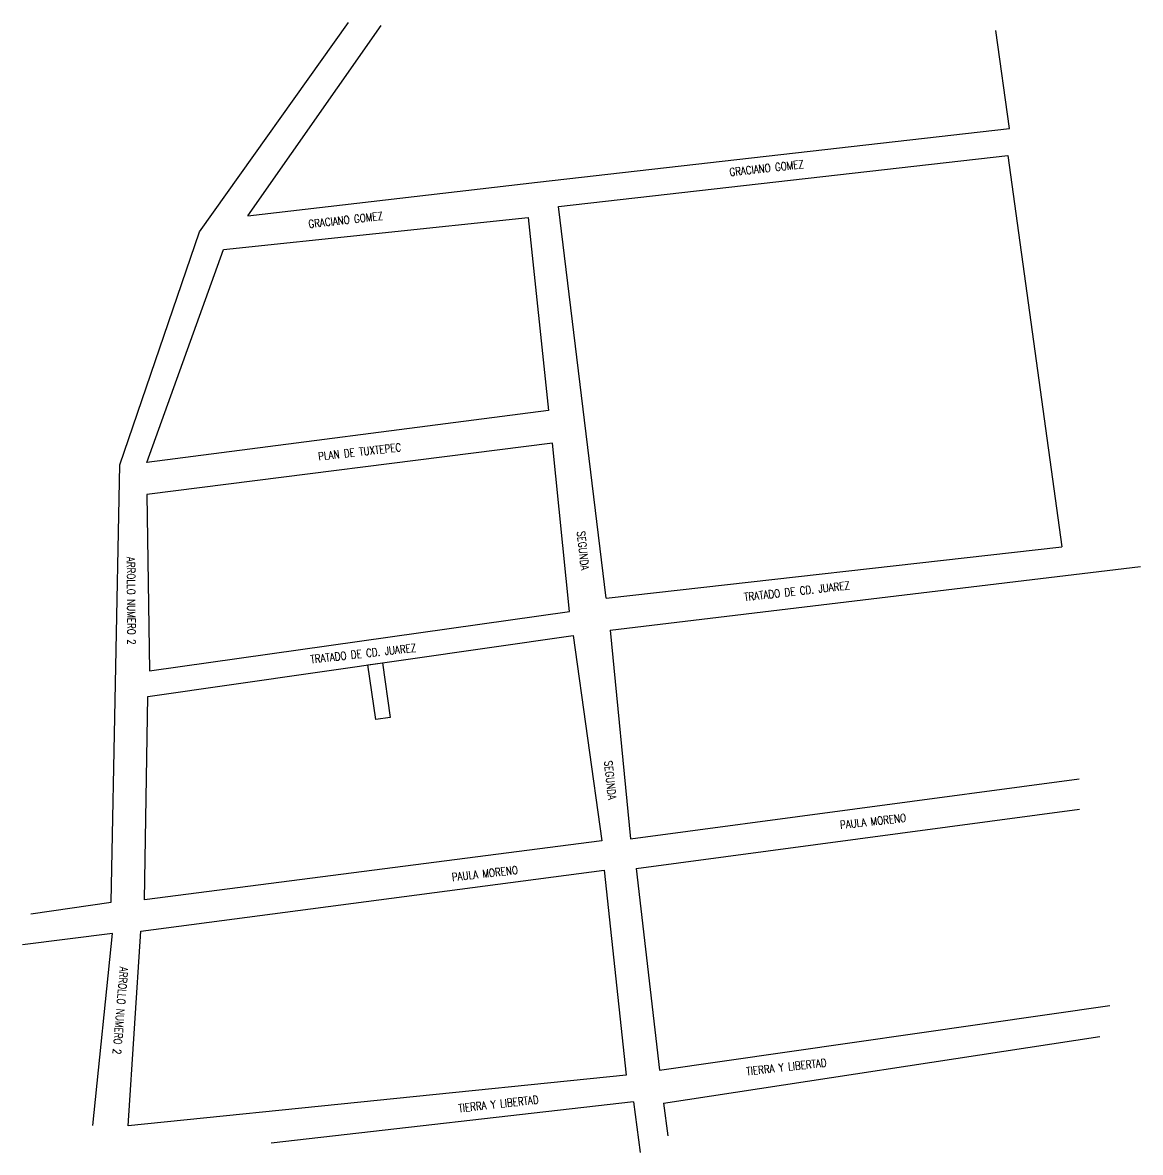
# Model space of a CAD drawing. Header units: millimetres. Extents: x 0 to 177, y -34 to 320.
# Drawn here: x 69.51 to 95.94, y 48.35 to 75.06 of the extents above; entities that cross this region are included whole.
import ezdxf

# ---------------------------------------------------------------- set-up
doc = ezdxf.new("R2010")
doc.units = ezdxf.units.MM
doc.header["$LTSCALE"] = 0.1
doc.layers.add('1', color=1, linetype='Continuous')
doc.layers.add('8', color=8, linetype='Continuous')
doc.styles.add('Romans', font='romans.shx', dxfattribs={"width": 0.8})

msp = doc.modelspace()

# ---------------------------------------------------------------- linework, layer by layer
at = {"color": 8, "ltscale": 0.1}
msp.add_line((84.665, 49.519), (94.985, 51.091), dxfattribs=at)
for points in [[(73.693, 70.115), (77.221, 75.058)], [(74.84, 70.488), (77.995, 74.993)], [(74.84, 70.488), (81.686, 71.288), (92.845, 72.551), (92.524, 74.874)], [(83.316, 61.451), (82.182, 70.709), (92.806, 71.919), (94.09, 62.666)], [(74.262, 69.692), (81.467, 70.452), (81.945, 65.891), (72.455, 64.656), (74.262, 69.692)], [(69.708, 53.994), (71.608, 54.266), (71.815, 64.605), (73.693, 70.115)], [(72.515, 59.732), (82.444, 61.138), (82.044, 65.12), (72.454, 63.907), (72.515, 59.732)], [(83.316, 61.451), (94.09, 62.666)], [(83.41, 60.695), (95.944, 62.2)], [(83.41, 60.695), (83.885, 55.764), (94.496, 57.185)], [(72.475, 59.128), (82.529, 60.569), (83.206, 55.715), (72.397, 54.32), (72.475, 59.128)], [(84.018, 55.062), (94.501, 56.463)], [(72.306, 53.578), (83.267, 55.02), (83.784, 50.18), (72.009, 48.978), (72.306, 53.578)], [(84.018, 55.062), (84.572, 50.292), (95.22, 51.825)], [(71.173, 48.984), (71.641, 53.526), (69.514, 53.256)], [(83.958, 49.546), (75.389, 48.574)], [(83.958, 49.546), (84.113, 48.352)], [(84.665, 49.519), (84.772, 48.743)]]:
    msp.add_lwpolyline(points, dxfattribs=at)
at = {"layer": '1', "color": 1, "ltscale": 0.1}
msp.add_lwpolyline([(77.864, 58.582), (77.68, 59.874), (78.023, 59.923), (78.205, 58.631)], close=True, dxfattribs=at)

# ---------------------------------------------------------------- texts
at = {"layer": '8', "attachment_point": 8, "style": 'Romans'}
for s, insert, char_height, rotation in [('GRACIANO GOMEZ', (87.117, 71.524), 0.18917, 6.3628), ('GRACIANO GOMEZ', (77.163, 70.299), 0.18917, 6.3628), ('PLAN DE TUXTEPEC', (77.494, 64.818), 0.18917, 6.3628), ('SEGUNDA', (82.67, 62.566), 0.1892, 275.9678), ('ARROLLO NUMERO 2', (71.988, 61.39), 0.18917, 270.4155), ('TRATADO DE CD. JUAREZ', (87.834, 61.524), 0.18917, 6.3628), ('TRATADO DE CD. JUAREZ', (77.58, 60.05), 0.18917, 6.3628), ('SEGUNDA', (83.315, 57.14), 0.1892, 275.9678), ('PAULA MORENO', (89.632, 56.084), 0.18917, 6.3628), ('PAULA MORENO', (80.454, 54.85), 0.18917, 6.3628), ('ARROLLO NUMERO 2', (71.733, 51.713), 0.18917, 265.3458), ('TIERRA Y LIBERTAD', (87.585, 50.278), 0.18917, 6.3628), ('TIERRA Y LIBERTAD', (80.776, 49.405), 0.18917, 6.3628)]:
    msp.add_mtext(s, dxfattribs=dict(at, insert=insert, char_height=char_height, rotation=rotation))

doc.saveas('drawing.dxf')
